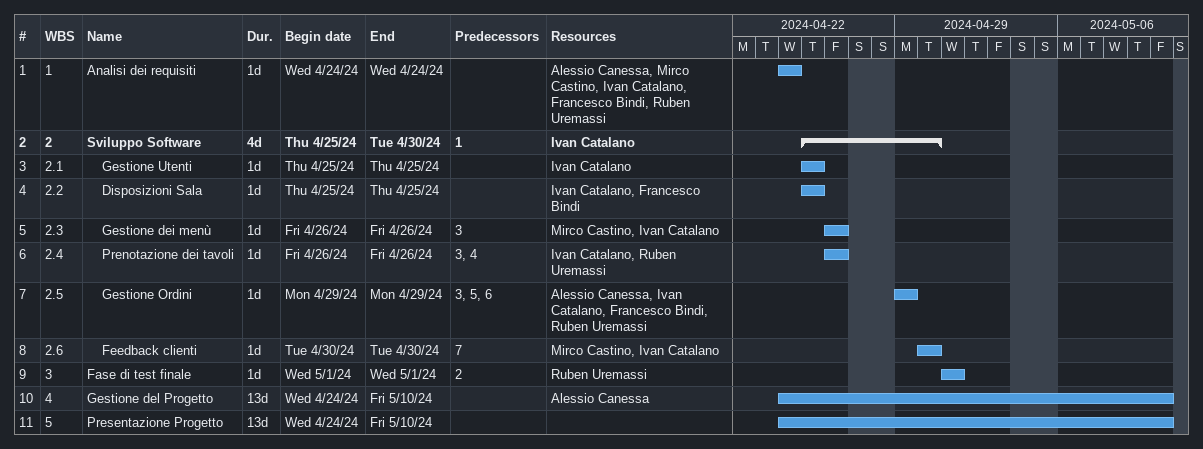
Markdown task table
| ID | WBS | Task | Duration | Start | Finish | Predecessors | Resources |
|---|---|---|---|---|---|---|---|
| 1 | 1 | Analisi dei requisiti | 1d | 2024-04-24 | 2024-04-24 |  | Alessio Canessa, Mirco Castino, Ivan Catalano, Francesco Bindi, Ruben Uremassi |
| 2 | 2 | **Sviluppo Software** | 4d | 2024-04-25 | 2024-04-30 | 1 | Ivan Catalano |
| 3 | 2.1 | Gestione Utenti | 1d | 2024-04-25 | 2024-04-25 |  | Ivan Catalano |
| 4 | 2.2 | Disposizioni Sala | 1d | 2024-04-25 | 2024-04-25 |  | Ivan Catalano, Francesco Bindi |
| 5 | 2.3 | Gestione dei menù | 1d | 2024-04-26 | 2024-04-26 | 3 | Mirco Castino, Ivan Catalano |
| 6 | 2.4 | Prenotazione dei tavoli | 1d | 2024-04-26 | 2024-04-26 | 3, 4 | Ivan Catalano, Ruben Uremassi |
| 7 | 2.5 | Gestione Ordini | 1d | 2024-04-29 | 2024-04-29 | 3, 5, 6 | Alessio Canessa, Ivan Catalano, Francesco Bindi, Ruben Uremassi |
| 8 | 2.6 | Feedback clienti | 1d | 2024-04-30 | 2024-04-30 | 7 | Mirco Castino, Ivan Catalano |
| 9 | 3 | Fase di test finale | 1d | 2024-05-01 | 2024-05-01 | 2 | Ruben Uremassi |
| 10 | 4 | Gestione del Progetto | 13d | 2024-04-24 | 2024-05-10 |  | Alessio Canessa |
| 11 | 5 | Presentazione Progetto | 13d | 2024-04-24 | 2024-05-10 |  |  |
